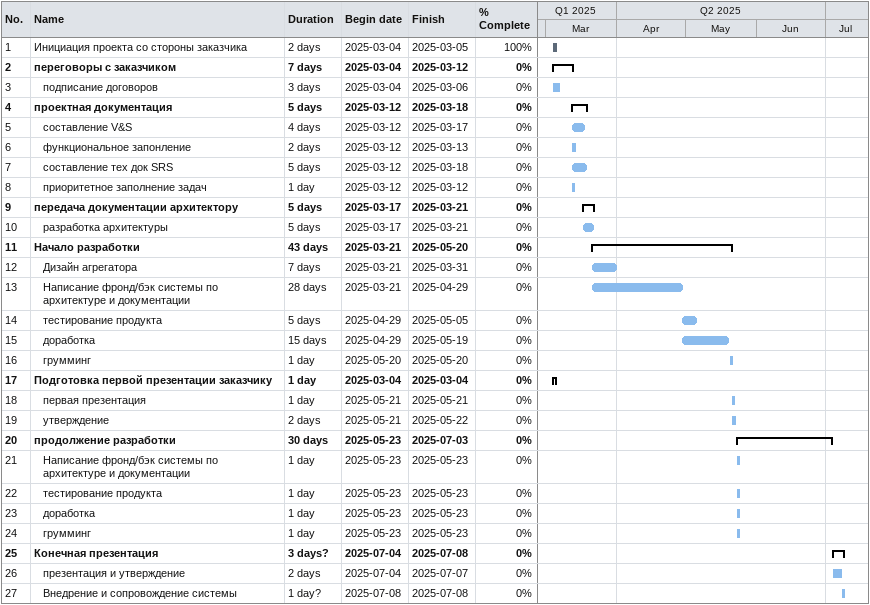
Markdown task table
| ID | Level | Task | Duration | Start | Finish | % complete |
|---|---|---|---|---|---|---|
| 1 | 1 | Инициация проекта со стороны заказчика | 2d | 2025-03-04 | 2025-03-05 | 100 |
| 2 | 1 | **переговоры с заказчиком** | 7d | 2025-03-04 | 2025-03-12 | 0 |
| 3 | 2 | подписание договоров | 3d | 2025-03-04 | 2025-03-06 | 0 |
| 4 | 1 | **проектная документация** | 5d | 2025-03-12 | 2025-03-18 | 0 |
| 5 | 2 | составление V&S | 4d | 2025-03-12 | 2025-03-17 | 0 |
| 6 | 2 | функциональное запонление | 2d | 2025-03-12 | 2025-03-13 | 0 |
| 7 | 2 | составление тех док SRS | 5d | 2025-03-12 | 2025-03-18 | 0 |
| 8 | 2 | приоритетное заполнение задач | 1d | 2025-03-12 | 2025-03-12 | 0 |
| 9 | 1 | **передача документации архитектору** | 5d | 2025-03-17 | 2025-03-21 | 0 |
| 10 | 2 | разработка архитектуры | 5d | 2025-03-17 | 2025-03-21 | 0 |
| 11 | 1 | **Начало разработки** | 43d | 2025-03-21 | 2025-05-20 | 0 |
| 12 | 2 | Дизайн агрегатора | 7d | 2025-03-21 | 2025-03-31 | 0 |
| 13 | 2 | Написание фронд/бэк системы по архитектуре и документации | 28d | 2025-03-21 | 2025-04-29 | 0 |
| 14 | 2 | тестирование продукта | 5d | 2025-04-29 | 2025-05-05 | 0 |
| 15 | 2 | доработка | 15d | 2025-04-29 | 2025-05-19 | 0 |
| 16 | 2 | грумминг | 1d | 2025-05-20 | 2025-05-20 | 0 |
| 17 | 1 | **Подготовка первой презентации заказчику** | 1d | 2025-03-04 | 2025-03-04 | 0 |
| 18 | 2 | первая презентация | 1d | 2025-05-21 | 2025-05-21 | 0 |
| 19 | 2 | утверждение | 2d | 2025-05-21 | 2025-05-22 | 0 |
| 20 | 1 | **продолжение разработки** | 30d | 2025-05-23 | 2025-07-03 | 0 |
| 21 | 2 | Написание фронд/бэк системы по архитектуре и документации | 1d | 2025-05-23 | 2025-05-23 | 0 |
| 22 | 2 | тестирование продукта | 1d | 2025-05-23 | 2025-05-23 | 0 |
| 23 | 2 | доработка | 1d | 2025-05-23 | 2025-05-23 | 0 |
| 24 | 2 | грумминг | 1d | 2025-05-23 | 2025-05-23 | 0 |
| 25 | 1 | **Конечная презентация** | 3d? | 2025-07-04 | 2025-07-08 | 0 |
| 26 | 2 | презентация и утверждение | 2d | 2025-07-04 | 2025-07-07 | 0 |
| 27 | 2 | Внедрение и сопровождение системы | 1d? | 2025-07-08 | 2025-07-08 | 0 |
